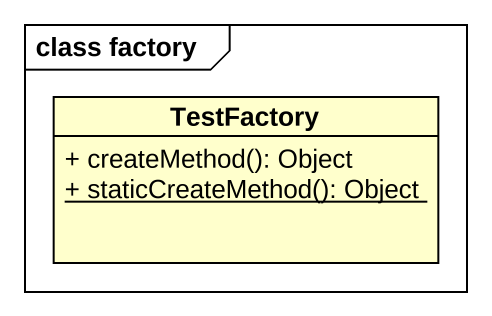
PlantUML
@startuml
mainframe class factory
hide circle
hide empty members
skinparam classAttributeIconSize 0
class TestFactory {
  + createMethod(): Object
  {static} + staticCreateMethod(): Object
}
@enduml
